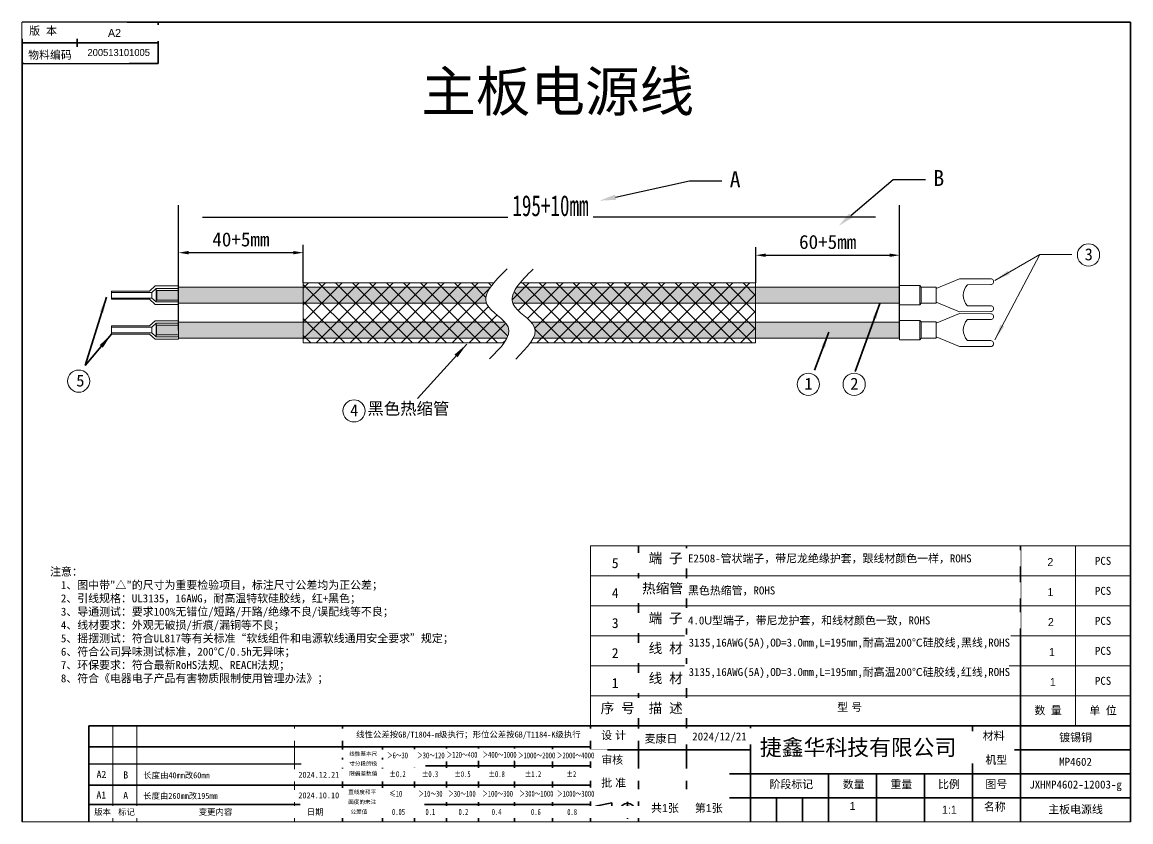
# Model space of a CAD drawing. Header units: millimetres. Extents: x -293 to 5666, y -3485 to 352.
# Drawn here: x 77 to 354.1, y -347.1 to -147.1 of the extents above; entities that cross this region are included whole.
import ezdxf
from ezdxf import colors
from ezdxf.entities.mleader import LeaderData, LeaderLine
from ezdxf.math import Vec2, Vec3

# ---------------------------------------------------------------- set-up
doc = ezdxf.new("R2010")
doc.units = ezdxf.units.MM
doc.header["$PDSIZE"] = -1
doc.layers.get('0').update_dxf_attribs({"lineweight": 18})
for name, color, linetype, lineweight in [('尺寸线层', 3, 'Continuous', 18), ('更新', 10, 'Continuous', 18), ('粗实线层', 7, 'Continuous', 35)]:
    doc.layers.add(name, color=color, linetype=linetype, lineweight=lineweight)
doc.styles.add('SLDTEXTSTYLE0', font='')
doc.styles.add('SLDTEXTSTYLE1', font='')
doc.styles.get("Standard").update_dxf_attribs({"font": ''})
doc.styles.add('标准', font='', dxfattribs={"width": 0.667})
doc.styles.get('SLDTEXTSTYLE0').set_extended_font_data('汉仪长仿宋体')
doc.styles.get('SLDTEXTSTYLE1').set_extended_font_data('汉仪长仿宋体')
doc.styles.get('Standard').set_extended_font_data('FangSong')
doc.styles.get('标准').set_extended_font_data('宋体')
doc.dimstyles.new('ISO-25', dxfattribs={"dimtxt": 2.5, "dimasz": 2.5, "dimexe": 1.25, "dimexo": 0.625, "dimtad": 1, "dimtxsty": 'Standard', "dimcen": 2.5, "dimdle": 5, "dimadec": 0, "dimazin": 0, "dimtfac": 1, "dimtmove": 0, "dimatfit": 3, "dimfxl": 1, "dimarcsym": 0})
doc.dimstyles.new('标准', dxfattribs={"dimtxt": 3.5, "dimasz": 4, "dimexe": 2, "dimexo": 0, "dimtad": 1, "dimdsep": 46, "dimtxsty": '标准', "dimblk": '_CAXARROW', "dimcen": 0, "dimdle": 8, "dimazin": 2, "dimtfac": 0.707107, "dimtdec": 3, "dimtmove": 2, "dimatfit": 3, "dimfxl": 1, "dimfrac": 2, "dimtolj": 1, "dimarcsym": 1})

# ---------------------------------------------------------------- blocks, each defined once
blk = doc.blocks.new('*D1114')
at = {"layer": 'Defpoints', "color": 0, "transparency": 16777216}
for p in [(296.28, -195.87), (116.07, -224.17), (296.28, -226.14)]:
    blk.add_point(p, dxfattribs=at)
at = {"layer": '尺寸线层', "color": 0, "lineweight": -2, "transparency": 16777216}
for p, q in [((116.07, -224.17), (116.07, -192.87)), ((296.28, -226.14), (296.28, -192.87)), ((122.07, -195.87), (198.37, -195.87)), ((290.28, -195.87), (219.69, -195.87))]:
    blk.add_line(p, q, dxfattribs=at)
at = {"layer": '尺寸线层', "color": 0, "lineweight": 35, "transparency": 16777216, "insert": (209.03, -193.06), "char_height": 5.25, "attachment_point": 5, "style": '标准', "bg_fill": 3, "box_fill_scale": 1.1, "bg_fill_color": 257, "bg_fill_transparency": 0}
blk.add_mtext('\\A1;195+10mm', dxfattribs=at)
blk = doc.blocks.new('_CAXARROW')
blk = doc.blocks.new('*X1107')
at = {"layer": '粗实线层'}
blk.add_hatch(color=256, dxfattribs=at).paths.add_polyline_path([(12.33, 13.57), (9.27, 10.94), (10.01, 10.27)], flags=0)
blk.add_line((0, 0), (12.33, 13.57), dxfattribs=at)
blk = doc.blocks.new('*X1108')
at = {"layer": '尺寸线层', "lineweight": 5}
blk.add_hatch(color=0, dxfattribs=at).paths.add_polyline_path([(257.25, -79.18), (260.46, -76.74), (260.97, -77.61)], flags=0)
at = {"layer": '尺寸线层', "color": 0, "lineweight": 5}
for p, q in [((257.25, -79.18), (268.5, -72.65)), ((268.5, -72.65), (274.71, -72.65)), ((274.71, -72.65), (274.28, -72.65))]:
    blk.add_line(p, q, dxfattribs=at)
blk = doc.blocks.new('*X1109')
at = {"layer": '尺寸线层', "lineweight": 5}
blk.add_hatch(color=0, dxfattribs=at).paths.add_polyline_path([(257.28, -93.97), (258.7, -90.2), (259.59, -90.66)], flags=0)
at = {"layer": '尺寸线层', "color": 0, "lineweight": 5}
for p, q in [((257.28, -93.97), (268.52, -72.65)), ((268.52, -72.65), (273.48, -72.65)), ((273.48, -72.65), (276.48, -72.65))]:
    blk.add_line(p, q, dxfattribs=at)
blk = doc.blocks.new('*X1110')
at = {"layer": '粗实线层'}
blk.add_hatch(color=256, dxfattribs=at).paths.add_polyline_path([(3.53, 9.51), (1.67, 5.94), (2.61, 5.59)], flags=0)
blk.add_line((0, 0), (3.53, 9.51), dxfattribs=at)
blk = doc.blocks.new('*X1111')
at = {"layer": '粗实线层'}
blk.add_hatch(color=256, dxfattribs=at).paths.add_polyline_path([(5.3, 17.12), (3.64, 13.45), (4.6, 13.16)], flags=0)
blk.add_line((0, 0), (5.3, 17.12), dxfattribs=at)
blk = doc.blocks.new('*X1112')
at = {"layer": '粗实线层'}
blk.add_hatch(color=256, dxfattribs=at).paths.add_polyline_path([(6.6, 7.82), (3.63, 5.09), (4.4, 4.44)], flags=0)
blk.add_line((0, 0), (6.6, 7.82), dxfattribs=at)
blk = doc.blocks.new('*X1113')
at = {"layer": '粗实线层'}
blk.add_hatch(color=256, dxfattribs=at).paths.add_polyline_path([(13.86, -11.62), (11.12, -8.67), (10.48, -9.43)], flags=0)
blk.add_line((0, 0), (13.86, -11.62), dxfattribs=at)
blk = doc.blocks.new('*D1156')
at = {"layer": 'Defpoints', "color": 0, "transparency": 16777216}
for p in [(296.28, -205.42), (260.34, -212.35), (296.28, -212.35)]:
    blk.add_point(p, dxfattribs=at)
at = {"layer": '更新', "color": 0, "lineweight": -2, "transparency": 16777216}
for p, q in [((260.34, -212.35), (260.34, -203.42)), ((296.28, -212.35), (296.28, -203.42)), ((262.84, -205.42), (293.78, -205.42))]:
    blk.add_line(p, q, dxfattribs=at)
at = {"layer": '更新', "color": 0, "transparency": 16777216}
for points in [[(262.84, -205), (262.84, -205.84), (260.34, -205.42)], [(293.78, -205.84), (293.78, -205), (296.28, -205.42)]]:
    blk.add_solid(points, dxfattribs=at)
at = {"layer": '更新', "color": 0, "transparency": 16777216, "insert": (278.31, -202.12), "char_height": 3.5, "attachment_point": 5}
blk.add_mtext('\\A1;60+5mm', dxfattribs=at)
blk = doc.blocks.new('*D1157')
at = {"layer": 'Defpoints', "color": 0, "transparency": 16777216}
for p in [(116.07, -204.78), (116.07, -208.52), (147.25, -212.35)]:
    blk.add_point(p, dxfattribs=at)
at = {"layer": '更新', "color": 0, "lineweight": -2, "transparency": 16777216}
for p, q in [((116.07, -208.52), (116.07, -202.78)), ((144.75, -204.78), (118.57, -204.78)), ((147.25, -212.35), (147.25, -202.78))]:
    blk.add_line(p, q, dxfattribs=at)
at = {"layer": '更新', "color": 0, "transparency": 16777216}
for points in [[(118.57, -204.36), (118.57, -205.2), (116.07, -204.78)], [(144.75, -205.2), (144.75, -204.36), (147.25, -204.78)]]:
    blk.add_solid(points, dxfattribs=at)
at = {"layer": '更新', "color": 0, "transparency": 16777216, "insert": (131.66, -201.49), "char_height": 3.5, "attachment_point": 5}
blk.add_mtext('\\A1;40+5mm', dxfattribs=at)

msp = doc.modelspace()

# ---------------------------------------------------------------- linework, layer by layer
at = {"color": 7, "linetype": 'Continuous', "lineweight": 25}
for p, q in [((90.7693, -147.1286), (77.0193, -147.1286)), ((77.0193, -147.1286), (77.0193, -152.3024)), ((90.7693, -147.1286), (90.7693, -152.3024)), ((90.7693, -152.3024), (77.0193, -152.3024)), ((157.0193, -332.7286), (93.62, -332.7286))]:
    msp.add_line(p, q, dxfattribs=at)
at = {"color": 7, "linetype": 'Continuous', "lineweight": 35}
for p, q in [((77.0193, -147.1286), (354.0193, -147.1286)), ((77.0193, -147.1286), (77.0193, -347.1286)), ((90.7693, -147.1286), (90.7693, -157.4477)), ((111.0125, -147.1286), (111.0125, -157.4477)), ((354.0193, -147.1286), (354.0193, -347.1286)), ((77.0193, -152.3024), (111.0125, -152.3024)), ((77.0193, -157.4477), (111.0125, -157.4477)), ((231.0193, -278.1286), (231.0193, -347.1286)), ((243.0193, -278.1286), (243.0193, -341.1286)), ((326.5193, -278.1286), (326.5193, -347.1286)), ((93.62, -323.1286), (93.62, -347.1286)), ((219.0193, -323.1286), (93.62, -323.1286)), ((157.0193, -347.1286), (157.0193, -323.1286)), ((157.0193, -323.1286), (157.0193, -347.1286)), ((219.0193, -323.1286), (219.0193, -347.1286)), ((219.0193, -323.1286), (315.8078, -323.1286)), ((219.0193, -323.1286), (219.0193, -347.1286)), ((232.3078, -323.1286), (220.3078, -323.1286)), ((259.0193, -323.1286), (259.0193, -347.1286)), ((314.5193, -323.1286), (314.5193, -347.1286)), ((315.8078, -323.1286), (354.0814, -323.1286)), ((219.0193, -328.3498), (93.62, -328.3498)), ((167.0193, -347.1286), (167.0193, -328.3498)), ((175.0193, -328.3498), (175.0193, -347.1286)), ((183.0193, -347.1286), (183.0193, -328.3498)), ((191.0193, -347.1286), (191.0193, -328.3498)), ((200.0193, -347.1286), (200.0193, -328.3498)), ((209.5193, -328.3498), (209.5193, -347.1286)), ((259.0193, -329.1286), (219.0193, -329.1286)), ((314.5193, -329.1286), (354.0193, -329.1286)), ((167.0193, -333.1498), (219.0193, -333.1498)), ((219.0193, -335.1286), (354.0193, -335.1286)), ((278.5193, -347.1286), (278.5193, -335.1286)), ((290.5193, -335.1286), (290.5193, -347.1286)), ((302.5193, -335.1286), (302.5193, -347.1286)), ((157.0193, -337.9498), (93.62, -337.9498)), ((157.0193, -337.9498), (219.0193, -337.9498)), ((157.0193, -342.7498), (93.62, -342.7498)), ((219.0193, -342.7498), (167.0193, -342.7498)), ((259.0193, -341.1286), (219.0193, -341.1286)), ((220.2994, -343.2386), (224.4055, -342.3538)), ((220.2994, -343.2386), (220.2994, -345.2687)), ((224.4055, -342.3538), (224.4055, -345.8503)), ((228.2994, -342.1318), (228.2994, -346.4039)), ((354.0193, -341.1286), (259.0193, -341.1286)), ((265.5193, -347.1286), (265.5193, -341.1286)), ((272.0193, -341.1286), (272.0193, -347.1286)), ((224.9658, -344.2324), (218.961, -344.2324)), ((224.4055, -345.8503), (220.2994, -345.2687)), ((231.3818, -344.2324), (226.5494, -344.2324))]:
    msp.add_line(p, q, dxfattribs=at)
at = {"lineweight": 9}
for p, q in [((110.222, -213.1151), (108.8499, -214.3927)), ((99.3364, -216.4493), (99.3364, -214.3927)), ((108.8499, -214.3927), (99.3364, -214.3927)), ((108.8499, -216.4493), (99.3364, -216.4493)), ((110.222, -217.7269), (108.8499, -216.4493)), ((99.3364, -225.1675), (99.3364, -223.1109)), ((108.8499, -223.1109), (99.3364, -223.1109)), ((110.222, -221.8333), (108.8499, -223.1109)), ((108.8499, -225.1675), (99.3364, -225.1675)), ((110.222, -226.445), (108.8499, -225.1675))]:
    msp.add_line(p, q, dxfattribs=at)
at = {"lineweight": 5}
for p, q in [((301.7221, -213.396), (301.385, -212.991)), ((301.385, -212.991), (301.385, -217.851)), ((311.2934, -211.2878), (305.435, -213.6994)), ((319.0693, -211.318), (311.2934, -211.2878)), ((313.2413, -212.7919), (319.0733, -212.776)), ((301.7221, -213.396), (301.7221, -217.446)), ((305.435, -213.6994), (305.435, -215.421)), ((305.435, -217.1426), (305.435, -215.421)), ((301.385, -217.851), (301.7221, -217.446)), ((311.2934, -219.5542), (305.435, -217.1426)), ((313.2413, -218.0501), (319.0733, -218.066)), ((311.2934, -220.006), (305.435, -222.4175)), ((319.0693, -219.524), (311.2934, -219.5542)), ((319.0693, -220.0362), (311.2934, -220.006)), ((313.2413, -221.5101), (319.0733, -221.4942)), ((301.7221, -222.1142), (301.385, -221.7092)), ((301.385, -221.7092), (301.385, -226.5692)), ((301.7221, -222.1142), (301.7221, -226.1642)), ((305.435, -222.4175), (305.435, -224.1392)), ((305.435, -225.8608), (305.435, -224.1392)), ((301.385, -226.5692), (301.7221, -226.1642)), ((311.2934, -228.2724), (305.435, -225.8608)), ((313.2413, -226.7683), (319.0733, -226.7841)), ((319.0693, -228.2421), (311.2934, -228.2724)), ((99.62, -323.1286), (99.62, -347.1286)), ((105.62, -323.1286), (105.62, -347.1286)), ((145.0336, -323.1286), (145.0336, -347.1286)), ((77.0193, -347.1286), (354.0193, -347.1286)), ((93.62, -347.1286), (157.0193, -347.1286))]:
    msp.add_line(p, q, dxfattribs=at)
at = {"color": 2, "lineweight": 9}
for p, q in [((109.4207, -214.6994), (99.3364, -214.6994)), ((110.4633, -213.7285), (109.4207, -214.6994)), ((109.4207, -216.1426), (109.4207, -214.6994)), ((110.4633, -217.1135), (110.4633, -213.7285)), ((109.4207, -216.1426), (99.3364, -216.1426)), ((110.4633, -217.1135), (109.4207, -216.1426)), ((109.4207, -223.4176), (99.3364, -223.4176)), ((110.4633, -222.4467), (109.4207, -223.4176)), ((109.4207, -224.8608), (109.4207, -223.4176)), ((110.4633, -225.8316), (110.4633, -222.4467)), ((109.4207, -224.8608), (99.3364, -224.8608)), ((110.4633, -225.8316), (109.4207, -224.8608))]:
    msp.add_line(p, q, dxfattribs=at)
at = {"color": 0, "linetype": 'Continuous', "lineweight": 5}
msp.add_line((354.0165, -266.9692), (354.0165, -323.028), dxfattribs=at)
for p, q in [((219.0193, -278.1286), (354.0165, -278.1286)), ((340.2693, -323.1286), (340.2693, -278.1286)), ((219.0193, -285.6286), (354.0165, -285.6286)), ((219.0193, -293.1286), (354.0165, -293.1286)), ((219.0193, -300.6286), (354.0165, -300.6286)), ((219.0193, -308.1286), (354.0165, -308.1286)), ((219.0193, -315.6286), (354.0165, -315.6286)), ((326.5193, -323.1286), (340.2693, -323.1286))]:
    msp.add_line(p, q)
at = {"lineweight": 5}
for points in [[(301.7221, -213.396), (305.435, -213.396), (305.435, -217.446)], [(305.435, -217.446), (301.7221, -217.446)], [(301.7221, -222.1142), (305.435, -222.1142), (305.435, -226.1642)], [(305.435, -226.1642), (301.7221, -226.1642)]]:
    msp.add_lwpolyline(points, dxfattribs=at)
at = {"color": 1, "lineweight": 5}
for points in [[(198.1606, -226.1392), (116.0705, -226.1392), (116.0705, -222.1392), (197.6368, -222.1392)], [(204.1864, -222.1392), (296.282, -222.1392), (296.282, -226.1392), (204.7355, -226.1392)]]:
    msp.add_lwpolyline(points, dxfattribs=at)
at = {"color": 2, "lineweight": 5}
for centre in [(343.512, -205.3353), (91.1249, -236.9044), (273.4708, -237.6931), (284.9393, -237.6931), (159.9333, -244.3498)]:
    msp.add_circle(centre, 2.7779, dxfattribs=at)
at = {"color": 7, "linetype": 'Continuous', "lineweight": 35}
for radius in [1.75, 1]:
    msp.add_circle((228.2994, -344.2324), radius, dxfattribs=at)
at = {"lineweight": 5}
for centre, radius, start, end in [((316.114, -215.421), 3.8942, 137.535008, 222.464992), ((316.114, -215.421), 3.8942, 137.535008, 222.464992), ((319.0713, -212.047), 0.7291, 269.349788, 90.155823), ((319.0713, -218.795), 0.7291, 269.844177, 90.650212), ((316.114, -224.1392), 3.8942, 137.535008, 222.464992), ((316.114, -224.1392), 3.8942, 137.535008, 222.464992), ((319.0713, -220.7652), 0.7291, 269.349788, 90.155823), ((319.0713, -227.5131), 0.7291, 269.844177, 90.650212)]:
    msp.add_arc(centre, radius, start, end, dxfattribs=at)

# ---------------------------------------------------------------- block references
at = {"lineweight": 35}
for name in ['*X1108', '*X1109']:
    msp.add_blockref(name, (62.8337, -132.5794), dxfattribs=at)
for name in ['*X1111', '*X1112']:
    msp.add_blockref(name, (92.7414, -232.9889))
at = {"lineweight": 5}
msp.add_blockref('*X1107', (175.7902, -241.2132), dxfattribs=at)

# ---------------------------------------------------------------- texts
at = {"color": 0}
for s, p in [('A2', (95.5982, -336.1744)), ('B', (102.2838, -336.3018)), ('A1', (95.571, -341.3234)), ('A', (102.2565, -341.4508))]:
    msp.add_text(s, height=1.8, rotation=0.83288, dxfattribs=at).set_placement(p)
at = {"lineweight": 35, "insert": (210.8435, -165.0058), "char_height": 10, "width": 148.542964, "attachment_point": 5, "bg_fill": 2}
msp.add_mtext('{\\C1;主板电源线}', dxfattribs=at)
at = {"color": 2, "lineweight": 5, "char_height": 3, "width": 2.373922, "attachment_point": 1}
for s, insert in [('3', (342.5468, -203.6986)), ('5', (90.5222, -235.2677)), ('1', (272.5057, -236.0564)), ('2', (283.9741, -236.0564)), ('4', (158.9681, -242.7131))]:
    msp.add_mtext(s, dxfattribs=dict(at, insert=insert))
at = {"lineweight": 5, "insert": (163.2814, -242.266), "char_height": 3, "width": 42.205327, "attachment_point": 1}
msp.add_mtext('黑色热缩管', dxfattribs=at)
at = {"lineweight": 5, "insert": (83.9557, -283.5625), "char_height": 2, "width": 106.970835, "attachment_point": 1, "bg_fill": 2}
msp.add_mtext('注意：\\P  1、图中带"△"的尺寸为重要检验项目，{\\fFangSong|b0|i0|c134|p49;标注尺寸公差均为正公差}；\\P  2、{\\C0;引线规格：}UL3135，16AWG，耐高温特软硅胶线，红+黑色；\\P  3、导通测试：要求100%无错位/短路/开路/绝缘不良/误配线等不良；\\P  4、线材要求：外观无破损/折痕/漏铜等不良；\\P  5、摇摆测试：符合UL817等有关标准“软线组件和电源软线通用安全要求”规定；\\P  6、符合公司异味测试标准，200℃/0.5h无异味；\\P  7、环保要求：符合最新RoHS法规、REACH法规；\\P  8、符合《电器电子产品有害物质限制使用管理办法》；\\P ', dxfattribs=at)
at = {"color": 7, "linetype": 'Continuous', "lineweight": 35, "char_height": 2}
for s, insert, width, attachment_point, style in [('2', (333.2239, -281.1635), 12.591528, 1, 'SLDTEXTSTYLE0'), ('1', (333.2497, -288.6635), 12.591528, 1, 'SLDTEXTSTYLE0'), ('2', (333.353, -296.1635), 12.591528, 1, 'SLDTEXTSTYLE0'), ('1', (333.6113, -303.6635), 12.591528, 1, 'SLDTEXTSTYLE0'), ('1', (333.8438, -311.1635), 12.591528, 1, 'SLDTEXTSTYLE0'), ('型 号', (280.7241, -317.4362), 12.591528, 1, 'SLDTEXTSTYLE0'), ('设 计', (221.7268, -324.4713), 12.591528, 1, 'SLDTEXTSTYLE0'), ('批 准', (221.7292, -336.358), 12.496249, 1, 'SLDTEXTSTYLE0'), ('阶段标记', (263.7741, -336.7278), 20.265178, 1, 'SLDTEXTSTYLE0'), ('数量', (282.0952, -336.7278), 9.645199, 1, 'SLDTEXTSTYLE0'), ('重量', (294.0069, -336.7278), 9.549919, 1, 'SLDTEXTSTYLE0'), ('比例', (305.8921, -336.7278), 9.066193, 1, 'SLDTEXTSTYLE0'), ('图号', (317.7391, -336.7278), 9.410665, 1, 'SLDTEXTSTYLE0'), ('共1张', (234.1708, -342.682), 14.069252, 1, 'SLDTEXTSTYLE0'), ('第1张', (245.1224, -342.682), 14.135734, 1, 'SLDTEXTSTYLE0'), ('1', (283.7917, -342.1597), 0.833795, 1, 'SLDTEXTSTYLE1'), ('1:1', (308.7321, -343.096), 5.951293, 2, 'SLDTEXTSTYLE1'), ('名称', (317.3562, -342.3478), 9.571907, 1, 'SLDTEXTSTYLE0')]:
    msp.add_mtext(s, dxfattribs=dict(at, insert=insert, width=width, attachment_point=attachment_point, style=style))
at = {"lineweight": 35, "char_height": 2, "attachment_point": 5}
for s, insert, width in [('PCS', (347.1429, -281.8786), 13.747168), ('PCS', (347.1429, -289.3786), 13.747168), ('PCS', (347.1429, -296.8786), 13.747168), ('PCS', (347.1429, -304.3786), 13.747168), ('PCS', (347.1429, -311.8786), 13.747168), ('数 量', (333.3943, -319.3786), 13.75), ('单 位', (347.1415, -319.3786), 13.75), ('镀锡铜', (340.2693, -326.1286), 27.5), ('MP4602', (340.2693, -332.1286), 27.5), ('JXHMP4602-12003-g', (340.2693, -338.1286), 27.5), ('主板电源线', (340.2693, -344.1286), 27.5)]:
    msp.add_mtext(s, dxfattribs=dict(at, insert=insert, width=width))

# ---------------------------------------------------------------- next in the draw order: texts
at = {"color": 7, "linetype": 'Continuous', "lineweight": 35, "attachment_point": 1, "bg_fill": 2}
for s, insert, char_height, width, style in [('A2', (98.4367, -148.8392), 2, 24.189751, 'SLDTEXTSTYLE0'), ('物料编码', (78.4844, -154.3185), 2, 24.189751, 'SLDTEXTSTYLE0'), ('＞6～30', (168.1795, -329.761), 1.5, 11.89955, '标准'), ('%%P0.2', (168.778, -334.4367), 1.5, 11.89955, '标准'), ('≤10', (168.7331, -339.3458), 1.5, 11.89955, '标准'), ('0.05', (169.4191, -343.9002), 1.5, 11.89955, '标准'), ('0.4', (194.3504, -343.912), 1.5, 11.89955, '标准')]:
    msp.add_mtext(s, dxfattribs=dict(at, insert=insert, char_height=char_height, width=width, style=style))
at = {"lineweight": 5, "char_height": 2.5, "width": 11.259299, "attachment_point": 1, "bg_fill": 2}
for s, insert in [('端 子', (233.5718, -279.9362)), ('热缩管', (231.9325, -287.4787)), ('端 子', (233.5718, -294.9362)), ('线 材', (233.5718, -302.4362))]:
    msp.add_mtext(s, dxfattribs=dict(at, insert=insert))
at = {"color": 7, "linetype": 'Continuous', "lineweight": 35, "bg_fill": 2}
for s, insert, char_height, width, attachment_point in [('线性公差按GB/T1804-m级执行；形位公差按GB/T1184-K级执行', (188.5236, -324.5398), 1.5, 102.418669, 2), ('捷鑫华科技有限公司', (261.3655, -326.5146), 4, 61.63028, 1)]:
    msp.add_mtext(s, dxfattribs=dict(at, insert=insert, char_height=char_height, width=width, attachment_point=attachment_point))

# ---------------------------------------------------------------- next in the draw order: dimensions: what is measured, and where the dimension line sits
at = {"layer": '尺寸线层', "lineweight": 35}
dim = msp.add_linear_dim(base=(296.282, -195.8696), p1=(116.0705, -224.1736), p2=(296.282, -226.1392), text='195+10mm', dimstyle='标准', override={"dimscale": 1.5, "dimtxsty": '标准', "dimsah": 1, "dimtfac": 1, "dimtfill": 1, "dimtzin": 0}, dxfattribs=at)
dim.commit()
dim.dimension.update_dxf_attribs({"geometry": '*D1114', "text_midpoint": (209.0297, -193.0571), "dimtype": 160})

# ---------------------------------------------------------------- next in the draw order: hatches: boundary and pattern name
at = {"lineweight": 5}
h = msp.add_hatch(dxfattribs=at)
h.set_pattern_fill('??案', color=5, style=0, pattern_type=0)
h.set_pattern_definition([(135, (62.8337, -132.5794), (-2.12132, -2.12132), [])])
h.paths.add_polyline_path([(147.2524, -214.4479), (193.4262, -214.4479), (193.1896, -214.9364), (192.9597, -215.6519), (192.8686, -216.3513), (192.9319, -217.0329), (193.1651, -217.6947), (193.5721, -218.3364), (193.6697, -218.4479), (147.2524, -218.4479), (147.2524, -215.9935)])
h.paths.add_polyline_path([(147.2524, -221.666), (147.2524, -220.0653), (147.2524, -218.4479), (193.6697, -218.4479), (194.1196, -218.9617), (194.7662, -219.5755), (195.4706, -220.1824), (196.8878, -221.395), (197.1655, -221.666)])
h.paths.add_polyline_path([(147.2524, -214.4479), (147.2524, -213.4878), (147.2524, -212.348), (194.8595, -212.348), (194.5587, -212.7111), (194.0046, -213.4642), (193.5431, -214.2066), (193.4262, -214.4479)])
h.paths.add_polyline_path([(147.2524, -221.666), (197.1655, -221.666), (197.518, -222.01), (198.0408, -222.6373), (198.4149, -223.2815), (198.5342, -223.6114), (198.6075, -223.9465), (198.6245, -224.6315), (198.4835, -225.3346), (198.3538, -225.666), (147.2524, -225.666), (147.2524, -223.1974)])
h.paths.add_polyline_path([(260.3497, -225.666), (204.9268, -225.666), (205.0494, -225.3528), (205.1904, -224.6497), (205.1734, -223.9646), (205.1002, -223.6295), (204.9809, -223.2997), (204.6067, -222.6554), (204.0839, -222.0282), (203.7129, -221.666), (260.3497, -221.666)])
h.paths.add_polyline_path([(147.2524, -227.348), (147.2524, -226.0946), (147.2524, -225.666), (198.3538, -225.666), (198.202, -226.0538), (197.7977, -226.787), (197.4141, -227.348)])
h.paths.add_polyline_path([(200.2198, -218.4479), (260.2939, -218.4479), (260.2939, -221.666), (203.7129, -221.666), (203.4538, -221.4131), (202.0365, -220.2006), (201.3321, -219.5936), (200.6855, -218.9799)])
h.paths.add_polyline_path([(199.7556, -214.9546), (200.001, -214.4479), (260.2939, -214.4479), (260.2939, -218.4479), (200.2198, -218.4479), (200.138, -218.3545), (199.731, -217.7128), (199.4979, -217.051), (199.4346, -216.3695), (199.5256, -215.6701)])
h.paths.add_polyline_path([(260.2939, -212.348), (260.2939, -214.4479), (200.001, -214.4479), (200.109, -214.2247), (200.5705, -213.4824), (201.1246, -212.7293), (201.4405, -212.348)])
h.paths.add_polyline_path([(204.3637, -226.8052), (204.768, -226.0719), (204.9268, -225.666), (260.2939, -225.666), (260.2939, -227.348), (203.9925, -227.348)])
h = msp.add_hatch(dxfattribs=at)
h.set_pattern_fill('??案', color=256, style=0, pattern_type=0)
h.set_pattern_definition([(45, (62.8337, -132.5794), (-2.12132, 2.12132), [])])
h.paths.add_polyline_path([(147.2524, -213.0963), (147.2524, -212.348), (194.8595, -212.348), (194.5587, -212.7111), (194.0046, -213.4642), (193.5431, -214.2066), (193.4262, -214.4479), (147.2524, -214.4479)])
h.paths.add_polyline_path([(147.2524, -214.4479), (193.4262, -214.4479), (193.1896, -214.9364), (192.9597, -215.6519), (192.8686, -216.3513), (192.9319, -217.0329), (193.1651, -217.6947), (193.5721, -218.3364), (193.6697, -218.4479), (147.2524, -218.4479), (147.2524, -215.602)])
h.paths.add_polyline_path([(147.2524, -220.4568), (147.2524, -218.4479), (193.6697, -218.4479), (194.1196, -218.9617), (194.7662, -219.5755), (195.4706, -220.1824), (196.8878, -221.395), (197.1655, -221.666), (147.2524, -221.666)])
h.paths.add_polyline_path([(147.2524, -223.4323), (147.2524, -221.666), (197.1655, -221.666), (197.518, -222.01), (198.0408, -222.6373), (198.4149, -223.2815), (198.5342, -223.6114), (198.6075, -223.9465), (198.6245, -224.6315), (198.4835, -225.3346), (198.3538, -225.666), (147.2524, -225.666)])
h.paths.add_polyline_path([(147.2524, -226.0946), (147.2524, -225.666), (198.3538, -225.666), (198.202, -226.0538), (197.7977, -226.787), (197.4141, -227.348), (147.2524, -227.348)])
h.paths.add_polyline_path([(260.2939, -218.4479), (200.2198, -218.4479), (200.138, -218.3545), (199.731, -217.7128), (199.4979, -217.051), (199.4346, -216.3695), (199.5256, -215.6701), (199.7556, -214.9546), (200.001, -214.4479), (260.2939, -214.4479)])
h.paths.add_polyline_path([(260.2939, -214.4479), (200.001, -214.4479), (200.109, -214.2247), (200.5705, -213.4824), (201.1246, -212.7293), (201.4405, -212.348), (260.2939, -212.348)])
h.paths.add_polyline_path([(260.2939, -221.666), (203.7129, -221.666), (203.4538, -221.4131), (202.0365, -220.2006), (201.3321, -219.5936), (200.6855, -218.9799), (200.2198, -218.4479), (260.2939, -218.4479)])
h.paths.add_polyline_path([(260.2939, -225.666), (204.9268, -225.666), (205.0494, -225.3528), (205.1904, -224.6497), (205.1734, -223.9646), (205.1002, -223.6295), (204.9809, -223.2997), (204.6067, -222.6554), (204.0839, -222.0282), (203.7129, -221.666), (260.2939, -221.666)])
h.paths.add_polyline_path([(260.2939, -227.348), (203.9925, -227.348), (204.3637, -226.8052), (204.768, -226.0719), (204.9268, -225.666), (260.2939, -225.666)])
for points in [[(110.6154, -216.621), (110.6154, -215.7747), (110.6154, -214.221), (116.0705, -214.221), (116.0731, -216.621)], [(110.6128, -225.3392), (110.6128, -223.6481), (110.6128, -222.9392), (116.0705, -222.9392), (116.0705, -225.3392)]]:
    msp.add_hatch(color=256, dxfattribs=at).paths.add_polyline_path(points, flags=0)
h = msp.add_hatch(color=8, dxfattribs=at)
h.paths.add_polyline_path([(116.0705, -216.9338), (116.0705, -214.9266), (116.0705, -213.9338), (116.0705, -213.421), (154.9274, -213.421), (154.9274, -217.421), (116.0705, -217.421)], flags=0)
h.paths.add_polyline_path([(274.9274, -217.421), (274.9274, -215.6968), (274.9274, -213.421), (296.282, -213.421), (296.282, -217.421)], flags=0)
h.paths.add_polyline_path([(192.9597, -215.6519), (192.8686, -216.3513), (192.9319, -217.0329), (193.0687, -217.421), (154.9274, -217.421), (154.9274, -215.8497), (154.9274, -213.421), (194.0364, -213.421), (194.0046, -213.4642), (193.5431, -214.2066), (193.1896, -214.9364)])
h.paths.add_polyline_path([(199.7556, -214.9546), (199.5256, -215.6701), (199.4346, -216.3695), (199.4979, -217.051), (199.6282, -217.421), (274.9274, -217.421), (274.9274, -213.421), (200.6157, -213.421), (200.5705, -213.4824), (200.109, -214.2247)])
h = msp.add_hatch(color=1, dxfattribs=at)
h.paths.add_polyline_path([(274.9274, -226.1392), (274.9274, -224.5648), (274.9274, -222.1392), (296.282, -222.1392), (296.282, -226.1392), (278.0557, -226.1392)], flags=0)
h.paths.add_polyline_path([(116.0705, -225.6736), (116.0705, -223.7946), (116.0705, -222.6736), (116.0705, -222.1392), (154.9274, -222.1392), (154.9274, -226.1392), (116.0705, -226.1392)], flags=0)
h.paths.add_polyline_path([(198.0408, -222.6373), (198.4149, -223.2815), (198.5342, -223.6114), (198.6075, -223.9465), (198.6245, -224.6315), (198.4835, -225.3346), (198.202, -226.0538), (198.155, -226.1392), (154.9274, -226.1392), (154.9274, -224.712), (154.9274, -222.1392), (197.6256, -222.1392)])
h.paths.add_polyline_path([(205.1904, -224.6497), (205.0494, -225.3528), (204.768, -226.0719), (204.7309, -226.1392), (274.9274, -226.1392), (274.9274, -222.1392), (204.1764, -222.1392), (204.6067, -222.6554), (204.9809, -223.2997), (205.1002, -223.6295), (205.1734, -223.9646)])

# ---------------------------------------------------------------- next in the draw order: linework, layer by layer
at = {"lineweight": 9}
for p, q in [((116.0705, -213.1151), (110.222, -213.1151)), ((110.222, -217.7269), (116.0705, -217.7269)), ((116.0705, -221.8333), (110.222, -221.8333)), ((110.222, -226.445), (116.0705, -226.445))]:
    msp.add_line(p, q, dxfattribs=at)
at = {"color": 0, "lineweight": 9}
for p, q in [((116.0705, -217.7269), (116.0705, -213.1151)), ((116.0705, -226.445), (116.0705, -221.8333))]:
    msp.add_line(p, q, dxfattribs=at)
at = {"color": 2, "lineweight": 9}
for p, q in [((116.0705, -213.7285), (110.4633, -213.7285)), ((116.0705, -217.1135), (110.4633, -217.1135)), ((116.0705, -222.4467), (110.4633, -222.4467)), ((116.0705, -225.8316), (110.4633, -225.8316))]:
    msp.add_line(p, q, dxfattribs=at)
at = {"lineweight": 5}
for p, q in [((296.282, -213.421), (296.282, -217.421)), ((296.282, -217.1426), (296.282, -213.6994)), ((296.282, -222.1392), (296.282, -226.1392)), ((296.282, -225.8608), (296.282, -222.4175))]:
    msp.add_line(p, q, dxfattribs=at)
for q in [(219.0193, -278.1286), (219.0193, -315.6286)]:
    msp.add_line((219.0193, -323.1286), q)
at = {"color": 5, "lineweight": 5}
for points in [[(197.4223, -227.348), (147.2524, -227.348), (147.2524, -212.348), (194.8517, -212.348)], [(201.4327, -212.348), (260.2939, -212.348), (260.2939, -227.348), (204.0011, -227.348)]]:
    msp.add_lwpolyline(points, dxfattribs=at)
at = {"lineweight": 5}
for points in [[(301.385, -217.851), (296.282, -217.851), (296.282, -212.991), (301.385, -212.991)], [(301.385, -226.5692), (296.282, -226.5692), (296.282, -221.7092), (301.385, -221.7092)]]:
    msp.add_lwpolyline(points, dxfattribs=at)
msp.add_lwpolyline([(110.6154, -216.621), (110.6154, -214.221), (116.0705, -214.221), (116.0705, -216.621)], close=True, dxfattribs=at)
at = {"color": 8, "lineweight": 5}
for points in [[(116.0705, -217.421), (116.0705, -213.421), (194.0342, -213.421)], [(200.6127, -213.421), (296.282, -213.421)], [(193.0461, -217.421), (116.0705, -217.421)], [(296.282, -217.421), (199.6054, -217.421)]]:
    msp.add_lwpolyline(points, dxfattribs=at)
at = {"color": 0, "lineweight": 5}
msp.add_lwpolyline([(110.6128, -225.3392), (110.6128, -222.9392), (116.0705, -222.9392), (116.0705, -225.3392)], close=True, dxfattribs=at)
at = {"color": 0}
for points in [[(198.1783, -208.8472), (193.1455, -217.6545), (198.4299, -223.3164), (193.7746, -231.3688)], [(204.7442, -208.8653), (199.7114, -217.6727), (204.9959, -223.3345), (200.3405, -231.387)]]:
    msp.add_spline(points, degree=3, dxfattribs=at)

# ---------------------------------------------------------------- next in the draw order: block references
at = {"lineweight": 5, "rotation": 110.1576108945454}
msp.add_blockref('*X1113', (285.2071, -234.526), dxfattribs=at)
at = {"lineweight": 5}
msp.add_blockref('*X1110', (275.0597, -234.2053), dxfattribs=at)

# ---------------------------------------------------------------- next in the draw order: texts
at = {"color": 7, "linetype": 'Continuous', "lineweight": 35, "attachment_point": 1, "bg_fill": 2}
for s, insert, char_height, width, style in [(' 版  本', (77.9996, -148.2851), 2, 24.189751, 'SLDTEXTSTYLE0'), ('＞30～120', (175.7025, -329.761), 1.5, 11.89955, '标准'), ('%%P0.3', (176.8943, -334.4367), 1.5, 11.89955, '标准'), ('＞30～100', (183.4666, -339.3458), 1.5, 11.89955, '标准'), ('0.1', (177.7946, -343.9002), 1.5, 11.89955, '标准'), ('0.6', (204.1557, -343.912), 1.5, 11.89955, '标准')]:
    msp.add_mtext(s, dxfattribs=dict(at, insert=insert, char_height=char_height, width=width, style=style))
at = {"color": 7, "linetype": 'Continuous', "lineweight": 35}
for s, insert, char_height, width, attachment_point, style in [('200513101005', (101.1246, -153.8448), 1.75, 6.185596, 2, 'SLDTEXTSTYLE1'), (' 材料', (316.342, -324.5984), 2, 12.899354, 1, 'SLDTEXTSTYLE0'), ('机型', (317.7391, -330.6223), 2, 9.769795, 1, 'SLDTEXTSTYLE0')]:
    msp.add_mtext(s, dxfattribs=dict(at, insert=insert, char_height=char_height, width=width, attachment_point=attachment_point, style=style))
at = {"color": 3, "lineweight": 13, "char_height": 2, "attachment_point": 1, "bg_fill": 2}
for s, insert, width in [('E2508-管状端子，带尼龙绝缘护套，跟线材颜色一样，ROHS', (243.4068, -280.2473), 82.150238), ('黑色热缩管，ROHS', (243.4068, -288.2631), 82.150238), ('{\\fSimSun|b0|i0|c134|p0;4.0\\fFZYaoTi|b0|i0|c134|p0;U\\fSimSun|b0|i0|c134|p0;型端子，带尼龙护套，和线材颜色一致，ROHS}', (243.4068, -295.7631), 82.150238), ('{\\fSimSun|b0|i0|c134|p49;3135,\\C1;16AWG(5A)\\C3;,OD=3.0mm,L=195mm,耐高温200℃硅胶线,黑线,ROHS}', (243.5657, -301.2981), 79.478386)]:
    msp.add_mtext(s, dxfattribs=dict(at, insert=insert, width=width))
at = {"lineweight": 5, "char_height": 2.5, "width": 11.259299, "attachment_point": 1, "bg_fill": 2}
for s, insert in [('5', (224.3613, -281.1635)), ('4', (224.3613, -288.6635)), ('3', (224.3613, -296.1635))]:
    msp.add_mtext(s, dxfattribs=dict(at, insert=insert))
at = {"color": 7, "linetype": 'Continuous', "lineweight": 35, "insert": (251.2706, -324.7812), "char_height": 2, "width": 27.117959, "attachment_point": 2, "bg_fill": 2}
msp.add_mtext('2024/12/21', dxfattribs=at)

# ---------------------------------------------------------------- next in the draw order: dimensions: what is measured, and where the dimension line sits
at = {"layer": '更新', "color": 0}
for base, p1, p2, text, picture, middle in [((116.0705, -204.7804), (147.2524, -212.348), (116.0705, -208.5216), '40+5mm', '*D1157', (131.6615, -201.4864)), ((296.282, -205.4189), (260.3419, -212.348), (296.282, -212.348), '60+5mm', '*D1156', (278.3119, -202.1249))]:
    dim = msp.add_linear_dim(base=base, p1=p1, p2=p2, text=text, dimstyle='ISO-25', override={"dimtxt": 3.5, "dimexe": 2, "dimexo": 0, "dimgap": 1.524, "dimtih": 1, "dimtoh": 1, "dimzin": 0, "dimtxsty": 'Standard', "dimadec": 2, "dimtolj": 1}, dxfattribs=at)
    dim.commit()
    dim.dimension.update_dxf_attribs({"geometry": picture, "text_midpoint": middle})

# ---------------------------------------------------------------- next in the draw order: leaders
at = {"layer": '更新'}
ml = msp.add_multileader_mtext('Standard', dxfattribs=at)
ml.set_content('A', color=256)
ml.set_leader_properties()
ml.build(insert=Vec2(0, 0))
ml.multileader.update_dxf_attribs({"text_right_attachment_type": 6})
ctx = ml.context
ctx.base_point, ctx.plane_origin = Vec3(251.8231, -186.8495), Vec3(221.379, -191.7736)
ctx.right_attachment = 6
notes = []
notes.append((ctx, [(0, (1, 1, 0), (243.8231, -186.8495), (1, 0), 8, [(0, [(221.379, -191.7736)], 256, [])])]))
ctx.mtext.insert = Vec3(253.8231, -184.4381)
ml = msp.add_multileader_mtext('Standard', dxfattribs=at)
ml.set_content('B', color=256)
ml.set_leader_properties()
ml.build(insert=Vec2(0, 0))
ml.multileader.update_dxf_attribs({"text_right_attachment_type": 6})
ctx = ml.context
ctx.base_point, ctx.plane_origin = Vec3(302.7236, -186.5212), Vec3(281.051, -198.0941)
ctx.right_attachment = 6
notes.append((ctx, [(0, (1, 1, 0), (294.7236, -186.5212), (1, 0), 8, [(0, [(281.051, -198.0941)], 256, [])])]))
ctx.mtext.insert = Vec3(304.7236, -184.1098)
for ctx, leaders in notes:
    for number, flags, end, landing, length, lines in leaders:
        leader = LeaderData()
        leader.index, (leader.has_last_leader_line, leader.has_dogleg_vector, leader.attachment_direction) = number, flags
        leader.last_leader_point, leader.dogleg_vector, leader.dogleg_length = Vec3(end), Vec3(landing), length
        for number, points, colour, breaks in lines:
            line = LeaderLine()
            line.index, line.vertices, line.color, line.breaks = number, Vec3.list(points), colors.encode_raw_color(colour), breaks
            leader.lines.append(line)
        ctx.leaders.append(leader)

# ---------------------------------------------------------------- next in the draw order: texts
at = {"lineweight": 5, "insert": (221.5718, -317.4362), "char_height": 2.5, "width": 11.259299, "attachment_point": 1, "bg_fill": 2}
msp.add_mtext('序 号', dxfattribs=at)
at = {"lineweight": 35, "insert": (236.6577, -326.4385), "char_height": 2, "width": 12, "attachment_point": 5}
msp.add_mtext('麦康日', dxfattribs=at)
at = {"color": 0, "linetype": 'Continuous', "lineweight": 35, "insert": (162.2407, -329.6011), "char_height": 1, "width": 30, "attachment_point": 2, "bg_fill": 2}
msp.add_mtext('线性基本尺', dxfattribs=at)
at = {"color": 7, "linetype": 'Continuous', "lineweight": 35, "char_height": 1.5, "width": 11.89955, "attachment_point": 1, "style": '标准', "bg_fill": 2}
for s, insert in [('＞120～400', (183.0742, -329.6004)), ('%%P0.5', (184.9999, -334.4367)), ('＞10～30', (175.9906, -339.3458)), ('＞100～300', (191.9681, -339.3458)), ('0.2', (186.0636, -343.9002)), ('0.8', (213.2269, -343.912))]:
    msp.add_mtext(s, dxfattribs=dict(at, insert=insert))

# ---------------------------------------------------------------- next in the draw order: texts
at = {"lineweight": 5, "insert": (224.3613, -311.1635), "char_height": 2.5, "width": 11.259299, "attachment_point": 1, "bg_fill": 2}
msp.add_mtext('1', dxfattribs=at)
at = {"color": 7, "linetype": 'Continuous', "lineweight": 35, "char_height": 1.5, "width": 11.89955, "attachment_point": 1, "style": '标准', "bg_fill": 2}
for s, insert in [('＞400～1000', (192.0418, -329.6004)), ('%%P0.8', (193.5509, -334.4367)), ('＞300～1000', (201.259, -339.3458))]:
    msp.add_mtext(s, dxfattribs=dict(at, insert=insert))
at = {"color": 0, "linetype": 'Continuous', "lineweight": 35, "char_height": 1, "width": 30, "attachment_point": 2, "bg_fill": 2}
for s, insert in [('寸分段的极', (162.2441, -332.0706)), ('直线度和平', (161.9814, -339.1679))]:
    msp.add_mtext(s, dxfattribs=dict(at, insert=insert))

# ---------------------------------------------------------------- next in the draw order: texts
at = {"lineweight": 5, "char_height": 2.5, "width": 11.259299, "attachment_point": 1, "bg_fill": 2}
for s, insert in [('线 材', (233.5718, -309.9362)), ('描 述', (233.5718, -317.4362))]:
    msp.add_mtext(s, dxfattribs=dict(at, insert=insert))
at = {"color": 7, "linetype": 'Continuous', "lineweight": 35, "char_height": 1.5, "width": 11.89955, "attachment_point": 1, "style": '标准', "bg_fill": 2}
for s, insert in [('＞1000～2000', (200.8946, -329.761)), ('%%P1.2', (202.6335, -334.4367)), ('＞1000～3000', (210.6768, -339.3458))]:
    msp.add_mtext(s, dxfattribs=dict(at, insert=insert))
at = {"color": 0, "linetype": 'Continuous', "lineweight": 35, "char_height": 1, "width": 30, "attachment_point": 2, "bg_fill": 2}
for s, insert in [('限偏差数值', (162.2441, -334.54)), ('面度的未注', (161.9814, -341.6374))]:
    msp.add_mtext(s, dxfattribs=dict(at, insert=insert))

# ---------------------------------------------------------------- next in the draw order: texts
at = {"lineweight": 5, "insert": (224.3613, -303.6635), "char_height": 2.5, "width": 11.259299, "attachment_point": 1, "bg_fill": 2}
msp.add_mtext('2', dxfattribs=at)
at = {"color": 3, "lineweight": 13, "insert": (243.5657, -308.6556), "char_height": 2, "width": 79.102764, "attachment_point": 1, "bg_fill": 2}
msp.add_mtext('3135,{\\C1;16AWG(5A),}OD=3.0mm,L=195mm,耐高温200℃硅胶线,红线,ROHS', dxfattribs=at)
at = {"color": 7, "linetype": 'Continuous', "lineweight": 35, "char_height": 1.5, "width": 11.89955, "attachment_point": 1, "style": '标准', "bg_fill": 2}
for s, insert in [('＞2000～4000', (210.6357, -329.761)), ('%%P2', (213.0091, -334.4367))]:
    msp.add_mtext(s, dxfattribs=dict(at, insert=insert))
at = {"color": 0, "linetype": 'Continuous', "lineweight": 35, "insert": (161.1617, -344.1068), "char_height": 1, "width": 30, "attachment_point": 2, "bg_fill": 2}
msp.add_mtext('公差值', dxfattribs=at)

# ---------------------------------------------------------------- next in the draw order: texts
at = {"color": 7, "linetype": 'Continuous', "lineweight": 35, "insert": (221.7292, -330.6223), "char_height": 2, "width": 9.491286, "attachment_point": 1, "style": 'SLDTEXTSTYLE0'}
msp.add_mtext('审核', dxfattribs=at)
at = {"lineweight": 5, "char_height": 1.5, "width": 106.970835, "attachment_point": 1, "bg_fill": 2}
for s, insert in [('长度由40mm改60mm', (107.2592, -334.7369)), ('变更内容', (121.1288, -343.912))]:
    msp.add_mtext(s, dxfattribs=dict(at, insert=insert))

# ---------------------------------------------------------------- next in the draw order: texts
for s, insert in [('2024.12.21', (146.0466, -334.6105)), ('日期', (148.1312, -343.912))]:
    msp.add_mtext(s, dxfattribs=dict(at, insert=insert))

# ---------------------------------------------------------------- next in the draw order: texts
at = {"lineweight": 5, "insert": (95.0046, -343.912), "char_height": 1.5, "width": 106.970835, "attachment_point": 1, "bg_fill": 2}
msp.add_mtext('版本', dxfattribs=at)

# ---------------------------------------------------------------- next in the draw order: texts
at = {"lineweight": 5, "insert": (100.98, -343.912), "char_height": 1.5, "width": 106.970835, "attachment_point": 1, "bg_fill": 2}
msp.add_mtext('标记', dxfattribs=at)

# ---------------------------------------------------------------- next in the draw order: texts
at = {"lineweight": 5, "insert": (107.2319, -339.8859), "char_height": 1.5, "width": 106.970835, "attachment_point": 1, "bg_fill": 2}
msp.add_mtext('长度由260mm改195mm', dxfattribs=at)

# ---------------------------------------------------------------- next in the draw order: texts
at = {"lineweight": 5, "insert": (146.0193, -339.7595), "char_height": 1.5, "width": 106.970835, "attachment_point": 1, "bg_fill": 2}
msp.add_mtext('2024.10.10', dxfattribs=at)

doc.saveas('drawing.dxf')
